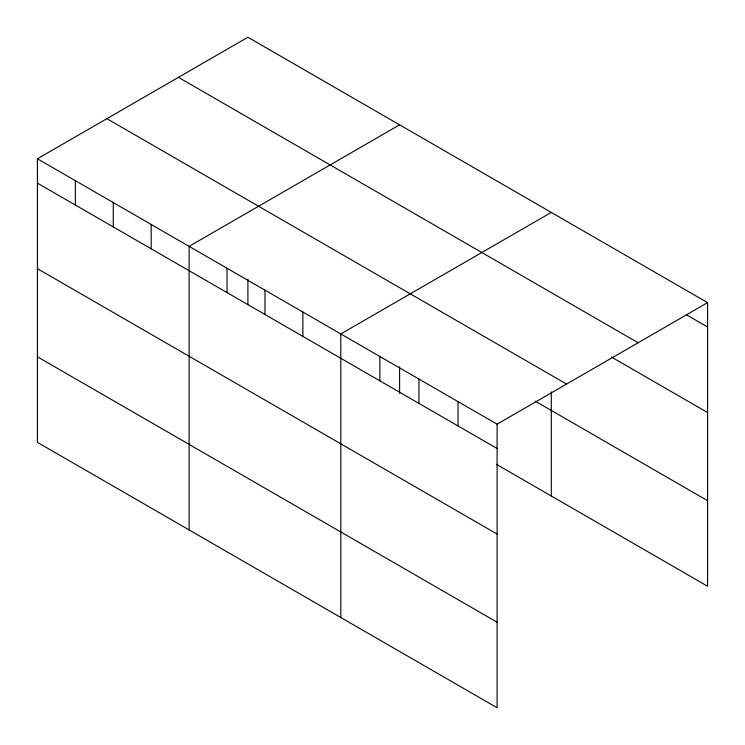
<?xml version="1.0" encoding="UTF-8"?>
<svg xmlns="http://www.w3.org/2000/svg" width="745" height="745" viewBox="0 0 745 745"><rect width="100%" height="100%" fill="white"/><g stroke="black" fill="none" stroke-linecap="round" stroke-linejoin="round"><path stroke-width="1.12" d="M37.418 158.778L497.092 424.175L497.092 707.75L37.418 442.353L37.418 158.778L247.908 37.25L707.582 302.647L707.582 586.222L496.403 464.303M399.599 124.834L189.109 246.353L189.109 529.937M551.291 212.409L340.8 333.937L340.8 617.512M497.092 424.175L707.582 302.647M686.545 314.846L707.582 326.99M178.446 77.35L638.12 342.747M611.403 357.013L707.582 412.534M106.88 118.669L566.554 384.066M535.329 401.22L707.582 500.677M37.418 183.121L497.092 448.518M37.418 268.666L497.092 534.063M37.418 356.808L497.092 622.205M551.291 391.889L551.291 495.993M458.026 401.611L458.026 425.954M418.951 379.056L418.951 403.399M399.599 366.791L399.599 393.379M379.876 356.492L379.876 380.844M302.88 312.043L302.88 336.386M264.959 290.15L264.959 314.492M247.908 279.207L247.908 304.649M227.029 268.247L227.029 292.599M151.188 224.459L151.188 248.802M113.259 202.566L113.259 226.908M75.338 180.672L75.338 205.015"/></g></svg>
